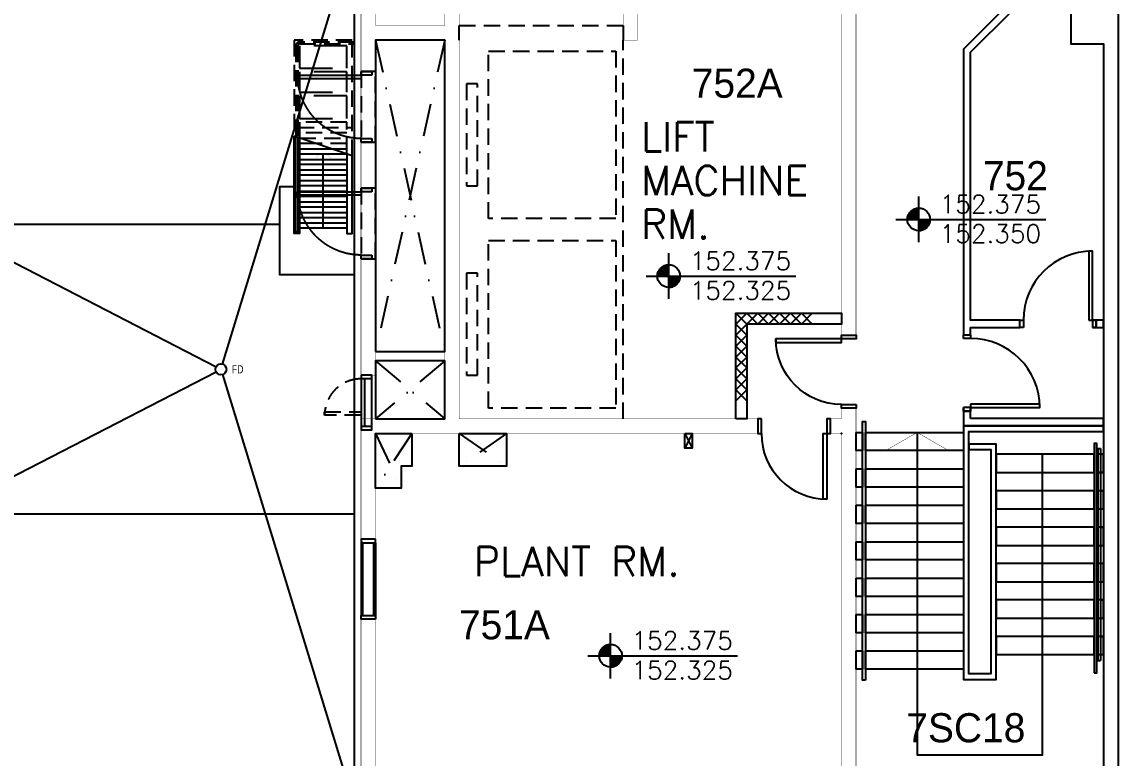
# Model space of a CAD drawing. Header units: millimetres. Extents: x -68474 to 336725, y -113450 to 40976.
# Drawn here: x 170142 to 185200, y 6670 to 16775 of the extents above; entities that cross this region are included whole.
import ezdxf
from ezdxf.enums import TextEntityAlignment as Align

# ---------------------------------------------------------------- set-up
doc = ezdxf.new("R2010")
doc.units = ezdxf.units.MM
doc.header["$LTSCALE"] = 900
for name, pattern in [('s3152a$0$DASHDOT', [1, 0.5, -0.25, 0, -0.25]), ('s3152a$0$DASHED', [0.75, 0.5, -0.25]), ('s3152a$0$HIDDEN', [0.375, 0.25, -0.125])]:
    doc.linetypes.add(name, pattern=pattern)
for name, color, linetype in [('s3152a$0$-3', 7, 'Continuous'), ('s3152a$0$-7', 7, 'Continuous'), ('s3152a$0$11', 14, 'Continuous'), ('s3152a$0$21', 7, 'Continuous'), ('s3152a$0$22', 2, 'Continuous'), ('s3152a$0$23', 7, 'Continuous'), ('s3152a$0$25', 7, 'Continuous'), ('s3152a$0$30', 7, 'Continuous'), ('s3152a$0$35', 7, 'Continuous'), ('s3152a$0$42', 7, 'Continuous'), ('s3152a$0$45', 7, 'Continuous'), ('s3152a$0$7', 7, 'Continuous'), ('s3152a$0$ROOM-NO', 4, 'Continuous')]:
    doc.layers.add(name, color=color, linetype=linetype)
doc.styles.add('s3152a$0$ROMANS', font='ROMANS', dxfattribs={"height": 0.2})
doc.styles.add('s3152a$0$STANDARD', font='txt')

# ---------------------------------------------------------------- blocks, each defined once
blk = doc.blocks.new('s3152a$0$D1000A')
at = {"layer": 's3152a$0$30', "color": 14, "linetype": 'Continuous'}
blk.add_lwpolyline([(0.05, 0.2), (0.05, 1.1), (0.1, 1.1), (0.1, 0.2), (0, 0.2), (0, 0), (0.05, 0), (0.05, 0.2)], dxfattribs=at)
blk.add_lwpolyline([(0.95, 0), (1, 0), (1, 0.2), (0.95, 0.2)], close=True, dxfattribs=at)
blk.add_arc((0.05, 0.2), 0.9, 0, 90, dxfattribs=at)
blk = doc.blocks.new('s3152a$0$FD')
at = {"layer": 's3152a$0$45', "linetype": 'Continuous'}
blk.add_circle((0, 0), 0.1, dxfattribs=at)
at = {"layer": 's3152a$0$45', "linetype": 'Continuous', "style": 's3152a$0$STANDARD', "width": 0.8}
blk.add_text('FD', height=0.15, dxfattribs=at).set_placement((0.2, -0.0749))
blk = doc.blocks.new('s3152a$0$AP')
at = {"layer": 's3152a$0$30', "color": 14, "linetype": 'Continuous'}
blk.add_line((0.05, 0.05), (0.7, 0.05), dxfattribs=at)
for points in [[(0, 0), (0.75, 0), (0.75, 0.15), (0, 0.15)], [(0.05, 0), (0.7, 0), (0.7, 0.15), (0.05, 0.15)]]:
    blk.add_lwpolyline(points, close=True, dxfattribs=at)
blk = doc.blocks.new('s3152a$0$ARROW')
at = {"layer": 's3152a$0$25', "color": 10, "linetype": 'Continuous', "const_width": 0.005}
blk.add_lwpolyline([(-0.433, 0.25, 0.071801), (-0.238084, 0.077755, 0.141961), (0, 0, 0.141961), (0.238084, 0.077755, 0.071801), (0.433, 0.25)], format="xyb", dxfattribs=at)
blk = doc.blocks.new('s3152a$0$D900B')
at = {"layer": 's3152a$0$30', "linetype": 's3152a$0$HIDDEN'}
for points in [[(0.05, 0.15), (0.1, 0.15), (0.1, 1.02), (0.05, 1.02)], [(0, 0), (0.05, 0), (0.05, 0.15), (0, 0.15)], [(0.92, 0), (0.97, 0), (0.97, 0.15), (0.92, 0.15)]]:
    blk.add_lwpolyline(points, close=True, dxfattribs=at)
blk.add_arc((0.05, 0.15), 0.87, 0, 90, dxfattribs=at)
blk = doc.blocks.new('s3152a')
at = {"layer": 's3152a$0$-3', "color": 92, "linetype": 'Continuous'}
blk.add_line((185200, 17975), (185200, 6075), dxfattribs=at)
at = {"layer": 's3152a$0$-7', "color": 223, "linetype": 'Continuous'}
for p, q in [((184920, 10920), (184920, 8010)), ((184920, 10920), (184960, 10920)), ((184960, 10920), (184960, 8010)), ((184960, 10840), (185000, 10840)), ((184960, 10590), (185000, 10590)), ((184960, 10340), (185000, 10340)), ((184960, 10090), (185000, 10090)), ((184960, 9840), (185000, 9840)), ((184960, 9590), (185000, 9590)), ((184960, 9090), (185000, 9090)), ((184960, 8840), (185000, 8840)), ((184960, 8590), (185000, 8590)), ((184960, 8340), (185000, 8340)), ((184920, 8010), (184960, 8010)), ((184960, 8090), (185000, 8090))]:
    blk.add_line(p, q, dxfattribs=at)
at = {"layer": 's3152a$0$11', "color": 14, "linetype": 'Continuous'}
blk.add_line((185200, 17975), (185200, 6075), dxfattribs=at)
at = {"layer": 's3152a$0$11', "color": 2, "linetype": 's3152a$0$DASHDOT'}
for p, q in [((175000, 16525), (175950, 12250)), ((175950, 16525), (175000, 12250)), ((175950, 12125), (175000, 11325)), ((175000, 12125), (175950, 11325)), ((175000, 11125), (175350, 10375)), ((175500, 11125), (175000, 10375)), ((176150, 11125), (176800, 10675)), ((176800, 11125), (176150, 10675)), ((179250, 11125), (179350, 10925)), ((179350, 11125), (179250, 10925))]:
    blk.add_line(p, q, dxfattribs=at)
at = {"layer": 's3152a$0$11', "color": 14, "linetype": 'Continuous', "const_width": 5}
for points in [[(178600, 17966), (178600, 17075), (179190, 17075), (179190, 16925), (178600, 16925), (178600, 16525), (178400, 16525), (178400, 17775), (177650, 17775), (177650, 17975), (178256, 17975), (180000, 19719), (180177, 19542)], [(180250, 11125), (175000, 11125), (175000, 9675), (175000, 9675), (175000, 9675), (174800, 9675), (174800, 11325), (175950, 11325), (175950, 16525), (175000, 16525), (175000, 11925), (174800, 11925), (174800, 17975), (174513, 18262), (174690, 18439), (175035, 18093), (175153, 17975), (176700, 17975), (176700, 17775), (176150, 17775), (176150, 11325), (180250, 11325)], [(181600, 12475), (181400, 12475), (181400, 16925), (180810, 16925), (180810, 17075), (181400, 17075), (181400, 17966), (181034, 18331), (181180, 18478), (181683, 17975), (181900, 17975), (181900, 17775), (181600, 17775), (181600, 17075), (181900, 17075), (181900, 16925), (181600, 16925)], [(175000, 16725), (175950, 16725), (175950, 17775), (175000, 17775)], [(182750, 6075), (179650, 6075), (179650, 6275), (181400, 6275), (181400, 11125), (181250, 11125), (181250, 11325), (181400, 11325), (181400, 11475), (181600, 11475), (181600, 6275), (182750, 6275)], [(174800, 8575), (175000, 8575), (175000, 6275), (175850, 6275), (175850, 6075), (174800, 6075)]]:
    blk.add_lwpolyline(points, close=True, dxfattribs=at)
at = {"layer": 's3152a$0$11'}
blk.add_lwpolyline([(183600, 16925), (184550, 16925), (184550, 16475), (185000, 16475), (185000, 6275)], dxfattribs=at)
at = {"layer": 's3152a$0$11', "color": 2, "linetype": 'Continuous'}
for points in [[(175000, 12250), (175950, 12250), (175950, 16525), (175000, 16525)], [(175000, 11325), (175950, 11325), (175950, 12125), (175000, 12125)], [(175500, 11125), (175500, 10675), (175350, 10675), (175350, 10475), (175350, 10375), (175000, 10375), (175000, 11125)], [(176150, 11125), (176800, 11125), (176800, 10675), (176150, 10675)], [(179250, 11125), (179350, 11125), (179350, 10925), (179250, 10925)]]:
    blk.add_lwpolyline(points, close=True, dxfattribs=at)
at = {"layer": 's3152a$0$11', "color": 14, "linetype": 'Continuous'}
blk.add_lwpolyline([(179950, 11325), (179950, 12775), (181400, 12775), (181400, 12625), (180100, 12625), (180100, 11325)], close=True, dxfattribs=at)
blk.add_point((181400, 11125), dxfattribs=at)
at = {"layer": 's3152a$0$22'}
for p, q in [((183175, 11430), (183075, 11430)), ((183075, 11430), (183075, 11230)), ((183175, 11330), (183175, 11430)), ((183175, 11430), (183175, 11430)), ((185000, 11330), (183175, 11330)), ((185000, 11230), (185000, 11330)), ((183075, 11230), (185000, 11230))]:
    blk.add_line(p, q, dxfattribs=at)
for points in [[(183600, 16925), (183075, 16400), (183075, 12480), (183175, 12480), (183175, 12580), (183850, 12580), (183850, 12680), (183175, 12680), (183175, 16358), (183742, 16925)], [(185000, 12680), (184900, 12680), (184900, 12580), (185000, 12580)]]:
    blk.add_lwpolyline(points, close=True, dxfattribs=at)
at = {"layer": 's3152a$0$22', "color": 14, "linetype": 'Continuous'}
for points in [[(179950, 12775), (180100, 12625), (180250, 12775), (180400, 12625), (180550, 12775), (180700, 12625), (180850, 12775), (181000, 12625)], [(179950, 12625), (180100, 12775), (180250, 12625), (180400, 12775), (180550, 12625), (180700, 12775), (180850, 12625), (181000, 12775)], [(180100, 12625), (179950, 12475), (180100, 12325), (179950, 12175), (180100, 12025), (179950, 11875), (180100, 11725), (179950, 11575)], [(179950, 12625), (180100, 12475), (179950, 12325), (180100, 12175), (179950, 12025), (180100, 11875), (179950, 11725), (180100, 11575)]]:
    blk.add_lwpolyline(points, dxfattribs=at)
at = {"layer": 's3152a$0$23', "color": 2, "linetype": 'Continuous'}
blk.add_line((174705, 18070), (174705, -2660), dxfattribs=at)
at = {"layer": 's3152a$0$23', "color": 6, "linetype": 'Continuous'}
for points in [[(175000, 9675), (174800, 9675), (174800, 9625), (175000, 9625)], [(174800, 8625), (174825, 8625), (174825, 9625), (174800, 9625)], [(175000, 8625), (174975, 8625), (174975, 9625), (175000, 9625)], [(175000, 8575), (174800, 8575), (174800, 8625), (175000, 8625)]]:
    blk.add_lwpolyline(points, close=True, dxfattribs=at)
at = {"layer": 's3152a$0$25', "color": 1, "linetype": 's3152a$0$HIDDEN'}
for p, q in [((173905, 16449), (173905, 15196)), ((173930, 16449), (173930, 15188)), ((173905, 15325), (173880, 15325)), ((173930, 15325), (174680, 15325)), ((174604, 15252), (173956, 15252)), ((173956, 15180), (174604, 15180)), ((174604, 15107), (174172, 15107)), ((174388, 15034), (174604, 15034))]:
    blk.add_line(p, q, dxfattribs=at)
at = {"layer": 's3152a$0$25', "color": 14, "linetype": 'Continuous'}
for p, q in [((174680, 14936), (173880, 15205)), ((174172, 15107), (173956, 15107)), ((174280, 13942), (174280, 14961))]:
    blk.add_line(p, q, dxfattribs=at)
at = {"layer": 's3152a$0$25', "color": 10, "linetype": 'Continuous'}
for p, q in [((185000, 10840), (184910, 10840)), ((185000, 10590), (184910, 10590))]:
    blk.add_line(p, q, dxfattribs=at)
at = {"layer": 's3152a$0$25', "color": 1, "linetype": 's3152a$0$HIDDEN'}
for points in [[(174680, 14936), (174680, 16525), (173880, 16525), (173880, 15205)], [(173955, 16474), (174705, 16474), (174705, 16499), (173956, 16499)], [(174604, 14961), (174604, 15401), (173956, 15401), (173956, 15180)]]:
    blk.add_lwpolyline(points, dxfattribs=at)
at = {"layer": 's3152a$0$25', "color": 1, "linetype": 's3152a$0$DASHED'}
for points in [[(173956, 16141), (174604, 16141), (174604, 16449), (173956, 16449)], [(173956, 15809), (174604, 15809), (174604, 16091), (173956, 16091)], [(173956, 15451), (174604, 15451), (174604, 15759), (173956, 15759)]]:
    blk.add_lwpolyline(points, close=True, dxfattribs=at)
at = {"layer": 's3152a$0$25', "color": 14, "linetype": 'Continuous'}
for points in [[(173956, 15180), (173956, 13869), (173880, 13869), (173880, 15205)], [(173930, 15188), (173930, 13895), (173905, 13895), (173905, 15196)], [(174604, 14961), (173956, 14961), (173956, 15034), (174388, 15034)], [(174604, 14961), (174604, 13869), (174680, 13869), (174680, 14936)], [(173880, 14510), (173680, 14510), (173680, 13310), (174705, 13310)]]:
    blk.add_lwpolyline(points, dxfattribs=at)
for points in [[(173956, 14888), (174604, 14888), (174604, 14816), (173956, 14816)], [(173956, 14743), (174604, 14743), (174604, 14670), (173956, 14670)], [(173956, 14597), (174604, 14597), (174604, 14524), (173956, 14524)], [(173956, 14452), (174604, 14452), (174604, 14379), (173956, 14379)], [(173956, 14306), (174604, 14306), (174604, 14233), (173956, 14233)], [(173956, 14160), (174604, 14160), (174604, 14088), (173956, 14088)], [(173956, 14015), (174604, 14015), (174604, 13942), (173956, 13942)]]:
    blk.add_lwpolyline(points, close=True, dxfattribs=at)
at = {"layer": 's3152a$0$25', "color": 10, "linetype": 'Continuous'}
for points in [[(181730, 7740), (181690, 7740), (181690, 11290), (181730, 11290)], [(185000, 11155), (185000, 11230), (183075, 11230), (183075, 7750), (183525, 7750), (183525, 10980), (183150, 10980), (183150, 10905), (183450, 10905), (183450, 7825), (183150, 7825), (183150, 11155)], [(181600, 11140), (181690, 11140), (181690, 10890), (181600, 10890)], [(181730, 11140), (183075, 11140), (183075, 10890), (181730, 10890)], [(184870, 7840), (184910, 7840), (184910, 10990), (184870, 10990)], [(184870, 10840), (183525, 10840), (183525, 10590), (184870, 10590)], [(185000, 10840), (184910, 10840), (184910, 10590), (185000, 10590)], [(181600, 10640), (181690, 10640), (181690, 10390), (181600, 10390)], [(181730, 10640), (183075, 10640), (183075, 10390), (181730, 10390)], [(184870, 10340), (183525, 10340), (183525, 10090), (184870, 10090)], [(185000, 10340), (184910, 10340), (184910, 10090), (185000, 10090)], [(181600, 10140), (181690, 10140), (181690, 9890), (181600, 9890)], [(181730, 10140), (183075, 10140), (183075, 9890), (181730, 9890)], [(184870, 9840), (183525, 9840), (183525, 9590), (184870, 9590)], [(185000, 9840), (184910, 9840), (184910, 9590), (185000, 9590)], [(181600, 9640), (181690, 9640), (181690, 9390), (181600, 9390)], [(181730, 9640), (183075, 9640), (183075, 9390), (181730, 9390)], [(184870, 9340), (183525, 9340), (183525, 9090), (184870, 9090)], [(185000, 9340), (184910, 9340), (184910, 9090), (185000, 9090)], [(181600, 9140), (181690, 9140), (181690, 8890), (181600, 8890)], [(181730, 9140), (183075, 9140), (183075, 8890), (181730, 8890)], [(184870, 8840), (183525, 8840), (183525, 8590), (184870, 8590)], [(185000, 8840), (184910, 8840), (184910, 8590), (185000, 8590)], [(181600, 8640), (181690, 8640), (181690, 8390), (181600, 8390)], [(181730, 8640), (183075, 8640), (183075, 8390), (181730, 8390)], [(184870, 8340), (183525, 8340), (183525, 8090), (184870, 8090)], [(185000, 8340), (184910, 8340), (184910, 8090), (185000, 8090)], [(181600, 8140), (181690, 8140), (181690, 7890), (181600, 7890)], [(181730, 8140), (183075, 8140), (183075, 7890), (181730, 7890)]]:
    blk.add_lwpolyline(points, close=True, dxfattribs=at)
at = {"layer": 's3152a$0$25', "color": 10, "linetype": 'Continuous', "const_width": 5}
blk.add_lwpolyline([(182873, 10890), (182440, 11140), (182007, 10890)], dxfattribs=at)
at = {"layer": 's3152a$0$25', "color": 10, "linetype": 'Continuous'}
blk.add_lwpolyline([(182440, 11140), (182440, 6715), (184161, 6715), (184160, 10840)], dxfattribs=at)
at = {"layer": 's3152a$0$25', "color": 1, "linetype": 's3152a$0$HIDDEN'}
for radius, start in [(50, 89.9201), (25, 90)]:
    blk.add_arc((173955, 16449), radius, start, 180, dxfattribs=at)
at = {"layer": 's3152a$0$25', "color": 10, "linetype": 'Continuous'}
blk.add_arc((183385, 11160), 65, 89.9936, 90, dxfattribs=at)
at = {"layer": 's3152a$0$30', "color": 14, "linetype": 'Continuous'}
for p, q in [((183900, 12680), (183900, 12580)), ((184800, 12680), (184900, 12680)), ((184900, 12580), (184850, 12580)), ((183175, 12430), (183075, 12430)), ((183075, 11430), (183075, 11480)), ((183175, 11530), (183175, 11430))]:
    blk.add_line(p, q, dxfattribs=at)
at = {"layer": 's3152a$0$30', "linetype": 's3152a$0$HIDDEN'}
for points in [[(174800, 15125), (175000, 15125), (175000, 16095), (174800, 16095)], [(174800, 13525), (175000, 13525), (175000, 14495), (174800, 14495)]]:
    blk.add_lwpolyline(points, close=True, dxfattribs=at)
at = {"layer": 's3152a$0$30', "color": 14}
for points in [[(184800, 12680), (184850, 12680), (184850, 13630), (184800, 13630)], [(183900, 12580), (183850, 12580), (183850, 12680), (183900, 12680)], [(184850, 12580), (184900, 12580), (184900, 12680), (184850, 12680)], [(183075, 12430), (183075, 12480), (183175, 12480), (183175, 12430)], [(183075, 11480), (183075, 11430), (183175, 11430), (183175, 11480)], [(183175, 11530), (183175, 11480), (184125, 11480), (184125, 11530)]]:
    blk.add_lwpolyline(points, close=True, dxfattribs=at)
at = {"layer": 's3152a$0$30', "color": 4, "linetype": 's3152a$0$HIDDEN'}
blk.add_lwpolyline([(174800, 11375), (174300, 11375), (174300, 11425), (174800, 11425)], close=True, dxfattribs=at)
at = {"layer": 's3152a$0$30', "color": 14}
for centre, start, end in [((184850, 12680), 90, 180), ((183175, 11480), 0, 90)]:
    blk.add_arc(centre, 950, start, end, dxfattribs=at)
at = {"layer": 's3152a$0$30', "color": 4, "linetype": 's3152a$0$HIDDEN'}
blk.add_arc((174800, 11375), 500, 90, 180, dxfattribs=at)
at = {"layer": 's3152a$0$35', "color": 7, "linetype": 'Continuous'}
for p, q in [((182462, 13752), (182462, 14377)), ((182335, 14064), (182335, 14155)), ((182341, 14064), (182341, 14163)), ((182347, 14064), (182347, 14170)), ((182353, 14064), (182353, 14177)), ((182360, 14064), (182360, 14182)), ((182366, 14064), (182366, 14188)), ((182372, 14064), (182372, 14192)), ((182378, 14064), (182378, 14196)), ((182385, 14064), (182385, 14200)), ((182391, 14064), (182391, 14203)), ((182397, 14064), (182397, 14206)), ((182403, 14064), (182403, 14209)), ((182410, 14064), (182410, 14211)), ((182416, 14064), (182416, 14214)), ((182422, 14064), (182422, 14215)), ((182428, 14064), (182428, 14217)), ((182435, 14064), (182435, 14218)), ((182441, 14064), (182441, 14219)), ((182447, 14064), (182447, 14220)), ((182453, 14064), (182453, 14220)), ((182460, 14064), (182460, 14220)), ((182149, 14064), (184207, 14064)), ((182310, 14064), (182310, 14100)), ((182316, 14064), (182316, 14120)), ((182322, 14064), (182322, 14134)), ((182328, 14064), (182328, 14146)), ((182461, 14062), (182618, 14062)), ((182461, 14056), (182617, 14056)), ((182461, 14050), (182617, 14050)), ((182461, 14044), (182616, 14044)), ((182461, 14037), (182615, 14037)), ((182461, 14031), (182614, 14031)), ((182461, 14025), (182613, 14025)), ((182462, 14019), (182611, 14019)), ((182462, 14012), (182609, 14012)), ((182462, 14006), (182606, 14006)), ((182462, 14000), (182604, 14000)), ((182462, 13994), (182601, 13994)), ((182462, 13987), (182597, 13987)), ((182462, 13981), (182594, 13981)), ((182462, 13975), (182589, 13975)), ((182462, 13969), (182585, 13969)), ((182462, 13962), (182580, 13962)), ((182462, 13956), (182574, 13956)), ((182462, 13950), (182568, 13950)), ((182462, 13944), (182560, 13944)), ((182462, 13937), (182552, 13937)), ((182462, 13931), (182543, 13931)), ((182462, 13925), (182531, 13925)), ((182462, 13919), (182517, 13919)), ((182462, 13912), (182497, 13912)), ((179028, 12974), (179028, 13599)), ((178926, 13286), (178926, 13404)), ((178932, 13286), (178932, 13409)), ((178938, 13286), (178938, 13414)), ((178945, 13286), (178945, 13418)), ((178951, 13286), (178951, 13422)), ((178957, 13286), (178957, 13425)), ((178963, 13286), (178963, 13428)), ((178970, 13286), (178970, 13431)), ((178976, 13286), (178976, 13433)), ((178982, 13286), (178982, 13435)), ((178988, 13286), (178988, 13437)), ((178995, 13286), (178995, 13438)), ((179001, 13286), (179001, 13440)), ((179007, 13286), (179007, 13441)), ((179013, 13286), (179013, 13441)), ((179020, 13286), (179020, 13442)), ((179026, 13286), (179026, 13442)), ((178716, 13286), (180773, 13286)), ((178876, 13286), (178876, 13321)), ((178882, 13286), (178882, 13342)), ((178888, 13286), (178888, 13356)), ((178895, 13286), (178895, 13367)), ((178901, 13286), (178901, 13377)), ((178907, 13286), (178907, 13385)), ((178913, 13286), (178913, 13392)), ((178920, 13286), (178920, 13398)), ((179028, 13284), (179184, 13284)), ((179028, 13278), (179184, 13278)), ((179028, 13271), (179183, 13271)), ((179028, 13265), (179182, 13265)), ((179028, 13259), (179182, 13259)), ((179028, 13253), (179180, 13253)), ((179028, 13246), (179179, 13246)), ((179028, 13240), (179177, 13240)), ((179028, 13234), (179175, 13234)), ((179028, 13228), (179173, 13228)), ((179028, 13221), (179170, 13221)), ((179028, 13215), (179167, 13215)), ((179028, 13209), (179164, 13209)), ((179028, 13203), (179160, 13203)), ((179028, 13196), (179156, 13196)), ((179028, 13190), (179151, 13190)), ((179028, 13184), (179146, 13184)), ((179028, 13178), (179140, 13178)), ((179028, 13171), (179134, 13171)), ((179028, 13165), (179127, 13165)), ((179028, 13159), (179118, 13159)), ((179028, 13153), (179109, 13153)), ((179028, 13146), (179098, 13146)), ((179028, 13140), (179084, 13140)), ((179028, 13134), (179063, 13134)), ((178228, 7762), (178228, 8386)), ((178088, 8074), (178088, 8144)), ((178094, 8074), (178094, 8155)), ((178100, 8074), (178100, 8164)), ((178107, 8074), (178107, 8173)), ((178113, 8074), (178113, 8180)), ((178119, 8074), (178119, 8186)), ((178125, 8074), (178125, 8192)), ((178132, 8074), (178132, 8197)), ((178138, 8074), (178138, 8202)), ((178144, 8074), (178144, 8206)), ((178150, 8074), (178150, 8210)), ((178157, 8074), (178157, 8213)), ((178163, 8074), (178163, 8216)), ((178169, 8074), (178169, 8218)), ((178175, 8074), (178175, 8221)), ((178182, 8074), (178182, 8223)), ((178188, 8074), (178188, 8225)), ((178194, 8074), (178194, 8226)), ((178200, 8074), (178200, 8228)), ((178207, 8074), (178207, 8228)), ((178213, 8074), (178213, 8229)), ((178219, 8074), (178219, 8230)), ((178225, 8074), (178225, 8230)), ((177915, 8074), (179972, 8074)), ((178075, 8074), (178075, 8109)), ((178082, 8074), (178082, 8130)), ((178227, 8072), (178384, 8072)), ((178227, 8066), (178383, 8066)), ((178227, 8059), (178383, 8059)), ((178227, 8053), (178382, 8053)), ((178227, 8047), (178381, 8047)), ((178227, 8041), (178380, 8041)), ((178227, 8034), (178378, 8034)), ((178227, 8028), (178376, 8028)), ((178227, 8022), (178374, 8022)), ((178227, 8016), (178372, 8016)), ((178227, 8009), (178370, 8009)), ((178227, 8003), (178366, 8003)), ((178227, 7997), (178363, 7997)), ((178227, 7991), (178359, 7991)), ((178227, 7984), (178355, 7984)), ((178227, 7978), (178351, 7978)), ((178228, 7972), (178346, 7972)), ((178228, 7966), (178340, 7966)), ((178228, 7959), (178333, 7959)), ((178228, 7953), (178326, 7953)), ((178228, 7947), (178318, 7947)), ((178228, 7941), (178308, 7941)), ((178228, 7934), (178297, 7934)), ((178228, 7928), (178283, 7928)), ((178228, 7922), (178263, 7922))]:
    blk.add_line(p, q, dxfattribs=at)
for centre in [(182462, 14064), (179028, 13286), (178228, 8074)]:
    blk.add_circle(centre, 156, dxfattribs=at)
at = {"layer": 's3152a$0$42', "color": 14, "linetype": 's3152a$0$HIDDEN'}
blk.add_line((178400, 11325), (178400, 16525), dxfattribs=at)
blk.add_lwpolyline([(176150, 16525), (176150, 16525), (176150, 16725), (178400, 16725), (178400, 16525), (178400, 16525)], dxfattribs=at)
for points in [[(178300, 14075), (176550, 14075), (176550, 16375), (178300, 16375)], [(176400, 15925), (176250, 15925), (176250, 14525), (176400, 14525)], [(176550, 13775), (178300, 13775), (178300, 11475), (176550, 11475)], [(176400, 13325), (176250, 13325), (176250, 11925), (176400, 11925)]]:
    blk.add_lwpolyline(points, close=True, dxfattribs=at)
at = {"layer": 's3152a$0$45', "color": 8, "linetype": 'Continuous'}
for p, q in [((161295, 17975), (172808, 12041)), ((172898, 12079), (174705, 17975)), ((161295, 6038), (172808, 11972)), ((172898, 11934), (174705, 6038))]:
    blk.add_line(p, q, dxfattribs=at)
at = {"layer": 's3152a$0$7', "color": 10, "linetype": 'Continuous'}
for p, q in [((173680, 13996), (161295, 13996)), ((174705, 10017), (161295, 10017))]:
    blk.add_line(p, q, dxfattribs=at)
at = {"zscale": 1000}
for name, p, xscale, yscale, rotation in [('s3152a$0$D900B', (174950, 16095), 999.998, -999.998, 270), ('s3152a$0$ARROW', (174280, 14961), 299.998, 299.998, 180), ('s3152a$0$D900B', (174950, 14495), 999.998, -999.998, 270), ('s3152a$0$D1000A', (181600, 12475), 999.998, -999.998, 270), ('s3152a$0$AP', (174800, 11925), 999.998, 999.998, 270), ('s3152a$0$D1000A', (181250, 11325), 999.9979999999999, 999.9979999999999, 180)]:
    blk.add_blockref(name, p, dxfattribs=dict(at, xscale=xscale, yscale=yscale, rotation=rotation))
at = {"xscale": 749.999, "yscale": 749.999, "zscale": 1000}
blk.add_blockref('s3152a$0$FD', (172875, 12006), dxfattribs=at)
at = {"layer": 's3152a$0$21', "color": 52, "linetype": 'Continuous', "style": 's3152a$0$ROMANS'}
for s, p in [('LIFT', (178647, 14998)), ('MACHINE', (178647, 14398)), ('RM.', (178647, 13798)), ('PLANT RM.', (176350, 9169))]:
    blk.add_text(s, height=400, dxfattribs=at).set_placement(p)
at = {"layer": 's3152a$0$35', "color": 1, "linetype": 'Continuous', "style": 's3152a$0$ROMANS'}
for s, p in [('152.375', (183446, 14149)), ('152.350', (183446, 13743)), ('152.375', (180013, 13371)), ('152.325', (180013, 12964)), ('152.375', (179212, 8159)), ('152.325', (179212, 7752))]:
    blk.add_text(s, height=250, dxfattribs=at).set_placement(p, align=Align.CENTER)
at = {"layer": 's3152a$0$ROOM-NO', "style": 's3152a$0$STANDARD'}
for s, p in [('752A', (179344, 15734)), ('752', (183343, 14464)), ('751A', (176146, 8300)), ('7SC18', (182291, 6886))]:
    blk.add_text(s, height=400, dxfattribs=at).set_placement(p)

msp = doc.modelspace()

# ---------------------------------------------------------------- block references
msp.add_blockref('s3152a', (0, 0))

doc.saveas('drawing.dxf')
